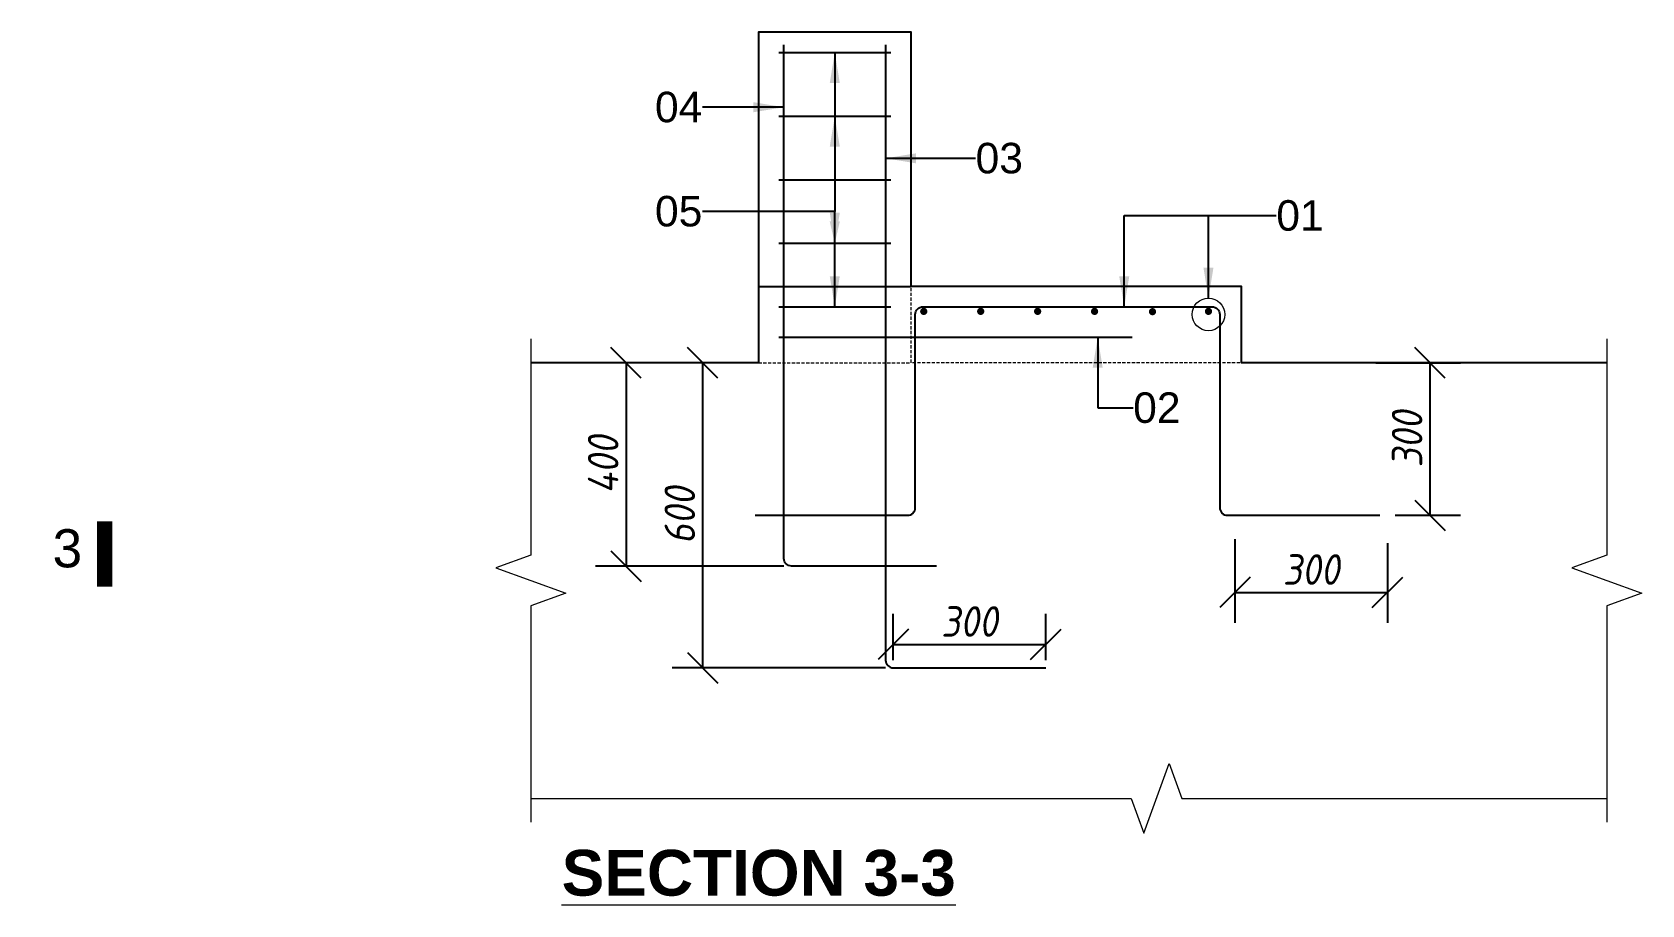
# Model space of a CAD drawing. Header units: millimetres. Extents: x 1231188 to 3899118, y -5478610 to -489530.
# Drawn here: x 3873016 to 3876182, y -2816134 to -2814418 of the extents above; entities that cross this region are included whole.
import ezdxf
from ezdxf.enums import TextEntityAlignment as Align

# ---------------------------------------------------------------- set-up
doc = ezdxf.new("R2010")
doc.units = ezdxf.units.MM
doc.header["$LTSCALE"] = 25
doc.header["$MEASUREMENT"] = 0
doc.header["$PDMODE"] = 3
doc.linetypes.add('DASHED2', pattern=[0.375, 0.25, -0.125])
doc.layers.get('0').update_dxf_attribs({"lineweight": 13})
doc.layers.get('Defpoints').update_dxf_attribs({"color": 230, "lineweight": 9})
for name, color, linetype in [('ABUTMENT', 1, 'Continuous'), ('con_out', 7, 'Continuous'), ('Reinf', 1, 'Continuous')]:
    doc.layers.add(name, color=color, linetype=linetype)
for name, color, linetype, lineweight in [('DIM', 8, 'Continuous', 13), ('HATCH', 191, 'Continuous', 9), ('Restraint', 3, 'Continuous', 9), ('SecMark', 211, 'Continuous', 18), ('text', 7, 'Continuous', 18)]:
    doc.layers.add(name, color=color, linetype=linetype, lineweight=lineweight)
doc.styles.add('AR', font='arial.ttf')
doc.styles.add('DIM', font='isocp3.shx', dxfattribs={"oblique": 10})
doc.linetypes.add('ZIGZAG', pattern='A,0.0001,-0.2,[131,ltypeshp.shx,S=0.2,R=0,X=-0.2,Y=0],-0.4,[131,ltypeshp.shx,S=0.2,R=180,X=0.2,Y=0],-0.2', length=0.8001)
doc.dimstyles.new('dim_30', dxfattribs={"dimtxt": 60, "dimasz": 60, "dimexe": 60, "dimexo": 15, "dimgap": 15, "dimtad": 1, "dimdec": 0, "dimzin": 0, "dimdsep": 46, "dimtxsty": 'DIM', "dimblk": 'OBLIQUE', "dimcen": 30, "dimclrd": 5, "dimclre": 5, "dimclrt": 7, "dimadec": 0, "dimazin": 0, "dimtfac": 1, "dimtdec": 0, "dimtmove": 0, "dimatfit": 3, "dimfxl": 20, "dimtolj": 1, "dimtzin": 0, "dimarcsym": 0})

# ---------------------------------------------------------------- blocks, each defined once
blk = doc.blocks.new('SecMark')
at = {"ltscale": 5}
blk.add_lwpolyline([(856, -852, 200, 200, 0), (0, -852, 0, 0, 0), (0, 0, 0, 0, 0)], format="xyseb", dxfattribs=at)
at = {"color": 7, "ltscale": 5, "style": 'AR'}
blk.add_attdef('00', text='', height=500, dxfattribs=at).set_placement((504, -362), align=Align.MIDDLE)
blk = doc.blocks.new('_Oblique')
at = {"color": 0, "linetype": 'ByBlock', "lineweight": -2}
blk.add_line((-0.5, -0.5), (0.5, 0.5), dxfattribs=at)
blk = doc.blocks.new('*D322')
at = {"layer": 'Defpoints', "color": 0, "lineweight": -2, "ltscale": 2, "transparency": 16777216}
for p in [(3874349.4, -2815068.2), (3874183.6, -2815468.2), (3874509.2, -2815468.2)]:
    blk.add_point(p, dxfattribs=at)
at = {"layer": 'DIM', "color": 5, "lineweight": -2, "ltscale": 2, "transparency": 16777216}
for p, q in [((3874334.4, -2815068.2), (3874123.6, -2815068.2)), ((3874183.6, -2815068.2), (3874183.6, -2815468.2)), ((3874494.2, -2815468.2), (3874123.6, -2815468.2))]:
    blk.add_line(p, q, dxfattribs=at)
at = {"layer": 'DIM', "color": 5, "lineweight": -2, "ltscale": 2, "transparency": 16777216, "xscale": 60, "yscale": 60, "zscale": 60}
for p, rotation in [((3874183.6, -2815068.2), 90), ((3874183.6, -2815468.2), 270)]:
    blk.add_blockref('_Oblique', p, dxfattribs=dict(at, rotation=rotation))
at = {"layer": 'DIM', "color": 7, "ltscale": 2, "transparency": 16777216, "insert": (3874138.6, -2815268.2), "char_height": 60, "attachment_point": 5, "rotation": 90, "style": 'DIM'}
blk.add_mtext('\\A1;400', dxfattribs=at)
blk = doc.blocks.new('*D323')
at = {"layer": 'Defpoints', "color": 0, "lineweight": -2, "ltscale": 2, "transparency": 16777216}
for p in [(3875009.2, -2815622), (3874709.2, -2815668.2), (3875009.2, -2815668.2)]:
    blk.add_point(p, dxfattribs=at)
at = {"layer": 'DIM', "color": 5, "lineweight": -2, "ltscale": 2, "transparency": 16777216}
for p, q in [((3874709.2, -2815653.2), (3874709.2, -2815562)), ((3875009.2, -2815653.2), (3875009.2, -2815562)), ((3874709.2, -2815622), (3875009.2, -2815622))]:
    blk.add_line(p, q, dxfattribs=at)
at = {"layer": 'DIM', "color": 5, "lineweight": -2, "ltscale": 2, "transparency": 16777216, "xscale": 60, "yscale": 60, "zscale": 60, "rotation": 180}
blk.add_blockref('_Oblique', (3874709.2, -2815622), dxfattribs=at)
at = {"layer": 'DIM', "color": 5, "lineweight": -2, "ltscale": 2, "transparency": 16777216, "xscale": 60, "yscale": 60, "zscale": 60}
blk.add_blockref('_Oblique', (3875009.2, -2815622), dxfattribs=at)
at = {"layer": 'DIM', "color": 7, "ltscale": 2, "transparency": 16777216, "insert": (3874859.2, -2815577), "char_height": 60, "attachment_point": 5, "style": 'DIM'}
blk.add_mtext('\\A1;300', dxfattribs=at)
blk = doc.blocks.new('*D324')
at = {"layer": 'Defpoints', "color": 0, "lineweight": -2, "ltscale": 2, "transparency": 16777216}
for p in [(3874394.2, -2815068.2), (3874334.3, -2815668.2), (3874709.2, -2815668.2)]:
    blk.add_point(p, dxfattribs=at)
at = {"layer": 'DIM', "color": 5, "lineweight": -2, "ltscale": 2, "transparency": 16777216}
for p, q in [((3874379.2, -2815068.2), (3874274.3, -2815068.2)), ((3874334.3, -2815068.2), (3874334.3, -2815668.2)), ((3874694.2, -2815668.2), (3874274.3, -2815668.2))]:
    blk.add_line(p, q, dxfattribs=at)
at = {"layer": 'DIM', "color": 5, "lineweight": -2, "ltscale": 2, "transparency": 16777216, "xscale": 60, "yscale": 60, "zscale": 60}
for p, rotation in [((3874334.3, -2815068.2), 90), ((3874334.3, -2815668.2), 270)]:
    blk.add_blockref('_Oblique', p, dxfattribs=dict(at, rotation=rotation))
at = {"layer": 'DIM', "color": 7, "ltscale": 2, "transparency": 16777216, "insert": (3874289.3, -2815368.2), "char_height": 60, "attachment_point": 5, "rotation": 90, "style": 'DIM'}
blk.add_mtext('\\A1;600', dxfattribs=at)
blk = doc.blocks.new('do_30')
at = {"const_width": 7.06}
blk.add_lwpolyline([(3, -7.1, -1), (-3, -10.9, -1)], format="xyb", close=True, dxfattribs=at)
blk = doc.blocks.new('*D325')
at = {"layer": 'Defpoints', "color": 0, "lineweight": -2, "ltscale": 2, "transparency": 16777216}
for p in [(3875643.6, -2815068.2), (3875681.4, -2815368.2), (3875764.9, -2815368.2)]:
    blk.add_point(p, dxfattribs=at)
at = {"layer": 'DIM', "color": 5, "lineweight": -2, "ltscale": 2, "transparency": 16777216}
for p, q in [((3875658.6, -2815068.2), (3875824.9, -2815068.2)), ((3875764.9, -2815068.2), (3875764.9, -2815368.2)), ((3875696.4, -2815368.2), (3875824.9, -2815368.2))]:
    blk.add_line(p, q, dxfattribs=at)
at = {"layer": 'DIM', "color": 5, "lineweight": -2, "ltscale": 2, "transparency": 16777216, "xscale": 60, "yscale": 60, "zscale": 60}
for p, rotation in [((3875764.9, -2815068.2), 90), ((3875764.9, -2815368.2), 270)]:
    blk.add_blockref('_Oblique', p, dxfattribs=dict(at, rotation=rotation))
at = {"layer": 'DIM', "color": 7, "ltscale": 2, "transparency": 16777216, "insert": (3875719.9, -2815218.2), "char_height": 60, "attachment_point": 5, "rotation": 90, "style": 'DIM'}
blk.add_mtext('\\A1;300', dxfattribs=at)
blk = doc.blocks.new('*D326')
at = {"layer": 'Defpoints', "color": 0, "lineweight": -2, "ltscale": 2, "transparency": 16777216}
for p in [(3875381.4, -2815399.9), (3875681.4, -2815408.1), (3875681.4, -2815519.8)]:
    blk.add_point(p, dxfattribs=at)
at = {"layer": 'DIM', "color": 5, "lineweight": -2, "ltscale": 2, "transparency": 16777216}
for p, q in [((3875381.4, -2815414.9), (3875381.4, -2815579.8)), ((3875681.4, -2815423.1), (3875681.4, -2815579.8)), ((3875381.4, -2815519.8), (3875681.4, -2815519.8))]:
    blk.add_line(p, q, dxfattribs=at)
at = {"layer": 'DIM', "color": 5, "lineweight": -2, "ltscale": 2, "transparency": 16777216, "xscale": 60, "yscale": 60, "zscale": 60, "rotation": 180}
blk.add_blockref('_Oblique', (3875381.4, -2815519.8), dxfattribs=at)
at = {"layer": 'DIM', "color": 5, "lineweight": -2, "ltscale": 2, "transparency": 16777216, "xscale": 60, "yscale": 60, "zscale": 60}
blk.add_blockref('_Oblique', (3875681.4, -2815519.8), dxfattribs=at)
at = {"layer": 'DIM', "color": 7, "ltscale": 2, "transparency": 16777216, "insert": (3875531.4, -2815474.8), "char_height": 60, "attachment_point": 5, "style": 'DIM'}
blk.add_mtext('\\A1;300', dxfattribs=at)

msp = doc.modelspace()

# ---------------------------------------------------------------- linework, layer by layer
at = {"layer": 'ABUTMENT', "color": 3}
msp.add_lwpolyline([(3876112.89813, -2815068.16606), (3875394.18573, -2815068.16606), (3875394.18573, -2814918.16606), (3875244.18573, -2814918.16606), (3875219.18573, -2814918.16606), (3874794.18573, -2814918.16606), (3874769.18573, -2814918.16606), (3874744.18573, -2814918.16606), (3874744.18573, -2814418.16606), (3874444.18573, -2814418.16606), (3874444.18573, -2815068.16606), (3873996.30954, -2815068.16606)], dxfattribs=at)
at = {"layer": 'con_out', "color": 8, "linetype": 'ZIGZAG', "ltscale": 0.3}
msp.add_line((3874744.18573, -2814918.65649), (3874444.18573, -2814918.65649), dxfattribs=at)
at = {"layer": 'HATCH', "linetype": 'Continuous', "ltscale": 2}
for points in [[(3873996.30954, -2815021.48709), (3873996.30954, -2815446.50049), (3873927.62261, -2815471.50049), (3874064.99648, -2815521.50049), (3873996.30954, -2815546.50049), (3873996.30954, -2815971.51389)], [(3876112.89813, -2815021.48709), (3876112.89813, -2815446.50049), (3876044.2112, -2815471.50049), (3876181.58507, -2815521.50049), (3876112.89813, -2815546.50049), (3876112.89813, -2815971.51389)], [(3873996.30954, -2815924.83492), (3875176.96524, -2815924.83492), (3875201.96524, -2815993.52185), (3875251.96524, -2815856.14798), (3875276.96524, -2815924.83492), (3876112.89813, -2815924.83492)]]:
    msp.add_lwpolyline(points, dxfattribs=at)
at = {"layer": 'Reinf', "ltscale": 2}
for p, q in [((3874484.18573, -2814458.16606), (3874704.18573, -2814458.16606)), ((3874484.18573, -2814583.16606), (3874704.18573, -2814583.16606)), ((3874484.18573, -2814708.16606), (3874704.18573, -2814708.16606)), ((3874484.18573, -2814833.16606), (3874704.18573, -2814833.16606)), ((3874484.18573, -2814958.16606), (3874704.18573, -2814958.16606)), ((3874484.18573, -2815018.16606), (3875179.18573, -2815018.16606))]:
    msp.add_line(p, q, dxfattribs=at)
for points in [[(3874794.18573, -2815468.16606), (3874509.18573, -2815468.16606, -0.4142135624), (3874494.18573, -2815453.16606), (3874494.18573, -2814443.16606)], [(3874694.18573, -2814443.16606), (3874694.18573, -2815653.16606, 0.4142135624), (3874709.18573, -2815668.16606), (3875009.18573, -2815668.16606)], [(3874437.46835, -2815368.16606), (3874737.46835, -2815368.16606, 0.4142135624), (3874752.46835, -2815353.16606), (3874752.46835, -2814973.16606, -0.4142135624), (3874767.46835, -2814958.16606), (3875336.43948, -2814958.16606, -0.4142135624), (3875351.43948, -2814973.16606), (3875351.43948, -2815353.16606, 0.4142135624), (3875366.43948, -2815368.16606), (3875666.43948, -2815368.16606)]]:
    msp.add_lwpolyline(points, format="xyb", dxfattribs=at)
at = {"layer": 'Restraint', "color": 8, "linetype": 'DASHED2'}
msp.add_lwpolyline([(3874444.18573, -2815068.16606), (3874744.18573, -2815068.16606), (3874744.18573, -2814418.16606), (3874444.18573, -2814418.16606)], close=True, dxfattribs=at)
msp.add_lwpolyline([(3876112.89813, -2815068.16606), (3874744.18573, -2815068.16606)], dxfattribs=at)
at = {"layer": 'text', "color": 5, "ltscale": 2}
msp.add_circle((3875329.18573, -2814973.16608), 31.97234, dxfattribs=at)
msp.add_solid([(3874604.18573, -2814790.02274), (3874594.18573, -2814833.16606), (3874584.18573, -2814790.02274)], dxfattribs=at)

# ---------------------------------------------------------------- block references
at = {"layer": 'Reinf', "ltscale": 2}
for p in [(3874769.18573, -2814958.16606), (3874881.18573, -2814958.16606), (3874993.18573, -2814958.16606), (3875105.18573, -2814958.16606), (3875219.18573, -2814958.75764), (3875329.18573, -2814958.16606)]:
    msp.add_blockref('do_30', p, dxfattribs=at)
at = {"layer": 'SecMark'}
ref = msp.add_blockref('SecMark', (3873030.50916, -2815508.58009), dxfattribs=dict(at, xscale=0.1499749999999999, yscale=0.1499749999999999, zscale=0.1499749999999999, rotation=90.00000000000001))
ref.add_attrib('00', '3', dxfattribs={"layer": '0', "color": 7, "ltscale": 5, "height": 75, "style": 'AR'}).set_placement((3873084.73695, -2815433.05176), align=Align.MIDDLE)

# ---------------------------------------------------------------- texts
at = {"layer": 'text', "ltscale": 2, "char_height": 60, "width": 101.6169737, "style": 'AR'}
for s, insert, attachment_point in [('04', (3874333.71489, -2814565.69126), 6), ('03', (3874871.14198, -2814666.17633), 4), ('05', (3874333.71489, -2814770.50973), 6), ('01', (3875462.63852, -2814778.93282), 4), ('02', (3875181.10051, -2815156.89229), 4)]:
    msp.add_mtext(s, dxfattribs=dict(at, insert=insert, attachment_point=attachment_point))
at = {"layer": 'text', "ltscale": 50, "insert": (3874056.94988, -2816026.15813), "char_height": 90, "width": 913.7639981, "attachment_point": 1, "style": 'AR'}
msp.add_mtext('{\\fArial|b1|i0|c0|p34;\\LSECTION 3-3}', dxfattribs=at)

# ---------------------------------------------------------------- dimensions: what is measured, and where the dimension line sits
at = {"layer": 'DIM', "ltscale": 2}
for base, p1, p2, picture, middle in [((3874183.60059, -2815468.16606), (3874349.38881, -2815068.16606), (3874509.18573, -2815468.16606), '*D322', (3874138.60059, -2815268.16606)), ((3874334.32242, -2815668.16606), (3874394.16737, -2815068.16606), (3874709.18573, -2815668.16606), '*D324', (3874289.32242, -2815368.16606)), ((3875764.92801, -2815368.16606), (3875643.58349, -2815068.16606), (3875681.43948, -2815368.16606), '*D325', (3875719.92801, -2815218.16606))]:
    dim = msp.add_linear_dim(base=base, p1=p1, p2=p2, angle=90, dimstyle='dim_30', dxfattribs=at)
    dim.commit()
    dim.dimension.update_dxf_attribs({"geometry": picture, "text_midpoint": middle})
for base, p1, p2, picture, middle in [((3875681.43948, -2815519.8112), (3875381.43948, -2815399.86158), (3875681.43948, -2815408.11482), '*D326', (3875531.43948, -2815474.8112)), ((3875009.18573, -2815622.00949), (3874709.18573, -2815668.16606), (3875009.18573, -2815668.16606), '*D323', (3874859.18573, -2815577.00949))]:
    dim = msp.add_linear_dim(base=base, p1=p1, p2=p2, dimstyle='dim_30', dxfattribs=at)
    dim.commit()
    dim.dimension.update_dxf_attribs({"geometry": picture, "text_midpoint": middle})

# ---------------------------------------------------------------- leaders
at = {"layer": 'text', "ltscale": 2}
for points, override in [([(3874594.18573, -2814458.16606), (3874594.18573, -2814770.50973), (3874333.71489, -2814770.50973)], {"dimgap": 30, "dimtad": 0}), ([(3874494.18573, -2814565.69126), (3874333.71489, -2814565.69126)], {"dimgap": 15, "dimtad": 0, "dimarcsym": 2}), ([(3874594.18573, -2814583.16606), (3874594.18573, -2814770.50973), (3874333.71489, -2814770.50973)], {"dimgap": 30, "dimtad": 0}), ([(3874594.18573, -2814583.16606), (3874594.18573, -2814770.50973), (3874333.71489, -2814770.50973)], {"dimgap": 30, "dimtad": 0}), ([(3874694.18573, -2814666.17633), (3874871.14198, -2814666.17633)], {"dimgap": 15, "dimtad": 0, "dimarcsym": 2}), ([(3874594.18573, -2814958.16606), (3874594.18573, -2814770.50973), (3874333.71489, -2814770.50973)], {"dimgap": 30, "dimtad": 0}), ([(3874594.18573, -2814833.16606), (3874594.18573, -2814770.50973), (3874333.71489, -2814770.50973)], {"dimgap": 30, "dimtad": 0}), ([(3875163.56397, -2814958.16606), (3875163.56397, -2814778.93282), (3875462.63852, -2814778.93282)], {"dimgap": 15, "dimtad": 0, "dimarcsym": 2}), ([(3875329.18573, -2814941.19374), (3875329.18573, -2814778.93282), (3875462.63852, -2814778.93282)], {"dimgap": 15, "dimtad": 0, "dimarcsym": 2}), ([(3875111.33795, -2815018.16606), (3875111.33795, -2815156.89229), (3875181.10051, -2815156.89229)], {"dimgap": 15, "dimtad": 0, "dimarcsym": 2})]:
    msp.add_leader(points, dimstyle='dim_30', override=override, dxfattribs=at)

doc.saveas('drawing.dxf')
